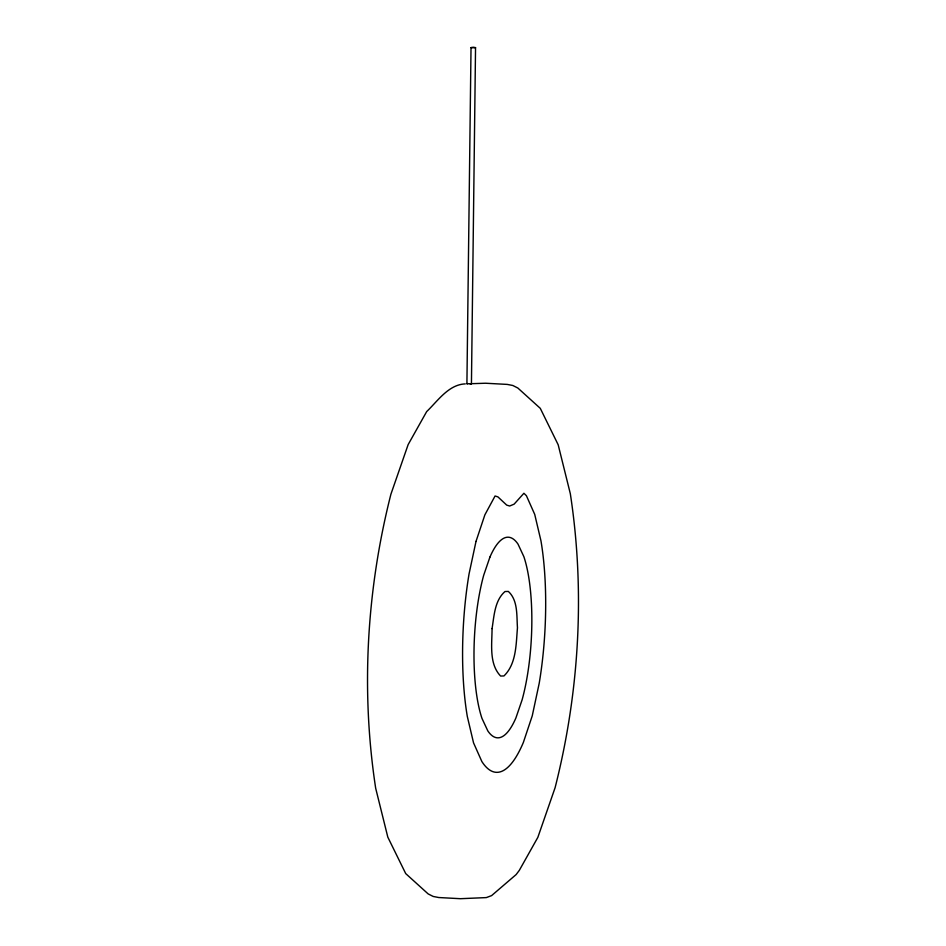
<?xml version="1.0" encoding="UTF-8"?>
<svg xmlns="http://www.w3.org/2000/svg" width="946" height="946" viewBox="0 0 946 946"><rect width="100%" height="100%" fill="white"/><g stroke="black" fill="none" stroke-linecap="round" stroke-linejoin="round"><path stroke-width="1.42" d="M466.91 383.721L471.025 47.584L473.343 47.3L475.542 47.655L471.439 383.804L466.91 383.721L467.62 383.508M489.922 557.099L483.737 575.133A100.028 28.12 -86.9 0 0 481.975 718.392L487.805 730.88A101.884 28.652 -86.9 0 0 515.913 717.919L522.097 699.886A100.028 28.12 -86.9 0 0 523.848 556.626L518.03 544.151A101.884 28.652 -86.9 0 0 489.922 557.099M475.542 47.655L471.084 47.667M471.345 383.875L470.824 383.568M465.29 383.887C448.534 384.549 437.726 401.033 426.681 411.581L408.152 444.585L390.911 494.202C366.622 589.926 360.745 690.556 375.68 788.255L387.813 837.139L405.716 873.596L428.148 893.911L433.197 896.453L438.743 897.529L460.442 898.7L486.339 897.588L491.601 895.614L516.149 874.553L519.319 870.355L537.848 837.352L555.089 787.734C579.378 692.011 585.255 591.38 570.32 493.682L558.187 444.797L540.284 408.341L517.852 388.026L512.803 385.483L507.257 384.407L485.558 383.236L469.949 383.733M492.062 628.593C492.003 644.155 488.881 663.891 500.611 676.047L503.958 675.941C516.492 663.844 516.043 643.99 517.462 627.754C516.575 615.657 518.101 600.332 508.333 591.427L504.987 591.534C494.64 600.533 494.143 615.952 492.062 628.593M476.004 541.419L469.05 573.962A142.68 40.122 -86.9 0 0 467.3 716.406L473.544 742.858L481.869 761.542A146.571 41.21 -86.9 0 0 523.375 742.409L532.255 715.815L539.208 683.272A142.68 40.122 -86.9 0 0 540.958 540.828L534.715 514.376L526.39 495.692L523.907 493.268L514.127 504.147L509.681 506.015L506.713 505.117L497.915 496.887L495.065 495.988L484.884 514.825L476.004 541.419"/></g></svg>
